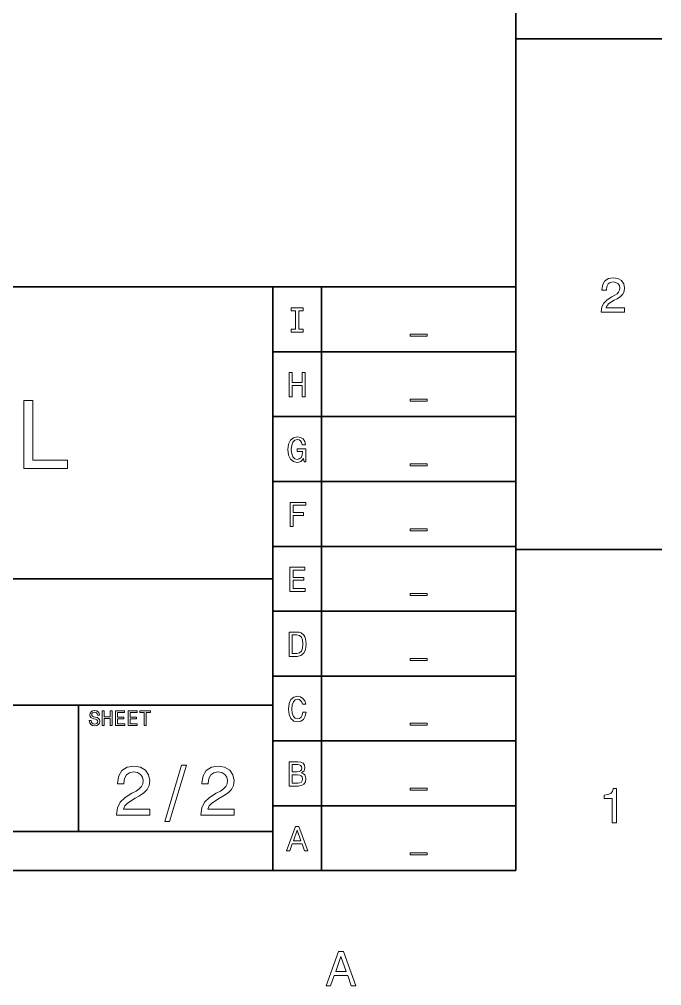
# Model space of a CAD drawing. Extents: x 0 to 1189, y 0 to 841.
# Drawn here: x 1117.9 to 1184, y 8.2 to 107.5 of the extents above; entities that cross this region are included whole.
import ezdxf

# ---------------------------------------------------------------- set-up
doc = ezdxf.new("R2010")
doc.units = 0

msp = doc.modelspace()

# ---------------------------------------------------------------- linework, layer by layer
at = {"color": 7, "lineweight": 35}
for p, q in [((1169, 20), (1169, 821)), ((979, 80), (1169, 80)), ((1144, 20), (1144, 80)), ((1149, 20), (1149, 80)), ((1169, 80), (1169, 20)), ((1144, 73.333336), (1169, 73.333336)), ((1144, 66.666664), (1169, 66.666664)), ((1144, 60), (1169, 60)), ((1144, 53.333332), (1169, 53.333332)), ((979, 50), (1144, 50)), ((1144, 46.666668), (1169, 46.666668)), ((1144, 40), (1169, 40)), ((979, 37), (1144, 37)), ((1144, 33.333332), (1169, 33.333332)), ((1144, 26.666666), (1169, 26.666666)), ((979, 24), (1144, 24)), ((20, 20), (1169, 20)), ((979, 20), (1169, 20))]:
    msp.add_line(p, q, dxfattribs=at)
at = {"color": 7, "lineweight": 35, "ltscale": 0.375}
for p, q in [((1169, 105.5), (1184, 105.5)), ((1169, 53), (1184, 53))]:
    msp.add_line(p, q, dxfattribs=at)
at = {"color": 7, "lineweight": 35, "ltscale": 0.325}
msp.add_line((1124, 24), (1124, 37), dxfattribs=at)
at = {"color": 7, "lineweight": 13}
for points in [[(1177.769409, 77.416786), (1180.175049, 77.416786), (1180.175049, 77.850502), (1178.273682, 77.850502), (1178.379639, 78.087532), (1178.561157, 78.284218), (1179.120972, 78.642288), (1179.418579, 78.793587), (1179.751343, 79.010445), (1179.988403, 79.262604), (1180.124634, 79.560158), (1180.175049, 79.898056), (1180.089233, 80.321686), (1179.852295, 80.654541), (1179.489136, 80.866356), (1179.020142, 80.942001), (1178.536011, 80.85627), (1178.167847, 80.619232), (1177.930786, 80.240997), (1177.850098, 79.741714), (1177.850098, 79.671112), (1178.309082, 79.671112), (1178.309082, 79.711456), (1178.35437, 80.054398), (1178.490601, 80.306557), (1178.707397, 80.467941), (1178.994873, 80.523415), (1179.287354, 80.472984), (1179.504272, 80.346901), (1179.645508, 80.150215), (1179.695923, 79.903099), (1179.660645, 79.671112), (1179.564819, 79.474426), (1179.403442, 79.302956), (1179.181519, 79.151657), (1178.883911, 78.990273), (1178.389771, 78.677589), (1178.041748, 78.344742), (1177.834961, 77.941284), (1177.769409, 77.431915)], [(1146.334229, 75.659821), (1145.873169, 75.659821), (1145.873169, 75.357224), (1147.126709, 75.357224), (1147.126709, 75.659821), (1146.665649, 75.659821), (1146.665649, 77.554626), (1147.126709, 77.554626), (1147.126709, 77.857224), (1145.873169, 77.857224), (1145.873169, 77.554626), (1146.334229, 77.554626)], [(1158.132568, 75.140724), (1158.132568, 74.938995), (1159.867432, 74.938995), (1159.867432, 75.140724)], [(1145.664185, 68.690559), (1145.999268, 68.690559), (1145.999268, 69.864914), (1147.00061, 69.864914), (1147.00061, 68.690559), (1147.332031, 68.690559), (1147.332031, 71.190559), (1147.00061, 71.190559), (1147.00061, 70.171104), (1145.999268, 70.171104), (1145.999268, 71.190559), (1145.664185, 71.190559)], [(1118.384766, 61.333572), (1122.883301, 61.333572), (1122.883301, 62.180836), (1119.312744, 62.180836), (1119.312744, 68.333572), (1118.384766, 68.333572)], [(1158.132568, 68.47406), (1158.132568, 68.272331), (1159.867432, 68.272331), (1159.867432, 68.47406)], [(1147.15918, 62.35891), (1147.220459, 62.023895), (1147.400513, 62.023895), (1147.400513, 63.37476), (1146.489136, 63.37476), (1146.489136, 63.068565), (1147.051147, 63.068565), (1147.051147, 63.046951), (1147.007813, 62.715538), (1146.892578, 62.470581), (1146.716064, 62.315681), (1146.496338, 62.265251), (1146.251343, 62.33009), (1146.060425, 62.524616), (1145.937988, 62.845222), (1145.894775, 63.284702), (1145.934326, 63.720581), (1146.056885, 64.041183), (1146.251343, 64.23571), (1146.514404, 64.304153), (1146.694458, 64.268135), (1146.842163, 64.167267), (1146.950195, 63.997959), (1147.011475, 63.771015), (1147.368042, 63.771015), (1147.274414, 64.116837), (1147.0979, 64.376198), (1146.849365, 64.534698), (1146.536011, 64.592339), (1146.125244, 64.502281), (1145.815552, 64.239311), (1145.617432, 63.825047), (1145.54895, 63.273895), (1145.617432, 62.719139), (1145.815552, 62.304874), (1146.1073, 62.041908), (1146.474731, 61.955452), (1146.680054, 61.984268), (1146.86377, 62.056316), (1147.022217, 62.182396)], [(1158.132568, 61.807396), (1158.132568, 61.605667), (1159.867432, 61.605667), (1159.867432, 61.807396)], [(1145.761475, 55.357231), (1146.096436, 55.357231), (1146.096436, 56.506367), (1147.148315, 56.506367), (1147.148315, 56.805359), (1146.096436, 56.805359), (1146.096436, 57.554638), (1147.389771, 57.554638), (1147.389771, 57.857231), (1145.761475, 57.857231)], [(1158.132568, 55.140732), (1158.132568, 54.939003), (1159.867432, 54.939003), (1159.867432, 55.140732)], [(1145.743408, 48.690563), (1147.328491, 48.690563), (1147.328491, 48.993156), (1146.074829, 48.993156), (1146.074829, 49.839699), (1147.191528, 49.839699), (1147.191528, 50.138691), (1146.074829, 50.138691), (1146.074829, 50.88797), (1147.299683, 50.88797), (1147.299683, 51.190563), (1145.743408, 51.190563)], [(1158.132568, 48.474064), (1158.132568, 48.272335), (1159.867432, 48.272335), (1159.867432, 48.474064)], [(1146.496338, 44.523895), (1145.664185, 44.523895), (1145.664185, 42.023895), (1146.496338, 42.023895), (1146.889038, 42.103146), (1147.180786, 42.344501), (1147.36084, 42.737152), (1147.425781, 43.273895), (1147.368042, 43.821445), (1147.296021, 44.037582), (1147.19519, 44.210495), (1146.903442, 44.444645), (1146.712524, 44.502281)], [(1146.471069, 44.224903), (1146.744873, 44.170868), (1146.932251, 44.005165), (1147.043945, 43.709774), (1147.079956, 43.273895), (1147.040283, 42.852425), (1146.928589, 42.557037), (1146.737671, 42.380524), (1146.471069, 42.322887), (1145.999268, 42.322887), (1145.999268, 44.224903)], [(1158.132568, 41.807396), (1158.132568, 41.605667), (1159.867432, 41.605667), (1159.867432, 41.807396)], [(1147.083496, 36.286625), (1147.011475, 35.984032), (1146.892578, 35.767895), (1146.726929, 35.634609), (1146.532349, 35.591381), (1146.298218, 35.656223), (1146.114502, 35.850746), (1145.992065, 36.167751), (1145.952393, 36.607231), (1145.992065, 37.04311), (1146.11084, 37.363716), (1146.294556, 37.558239), (1146.532349, 37.626682), (1146.705322, 37.59066), (1146.853027, 37.489796), (1146.968262, 37.327694), (1147.047485, 37.104351), (1147.389771, 37.104351), (1147.281616, 37.446568), (1147.09436, 37.705933), (1146.838501, 37.868038), (1146.532349, 37.925674), (1146.150513, 37.835617), (1145.858765, 37.583454), (1145.671387, 37.169189), (1145.606567, 36.607231), (1145.671387, 36.045273), (1145.858765, 35.631008), (1146.150513, 35.375244), (1146.532349, 35.288788), (1146.867432, 35.357231), (1147.137573, 35.548153), (1147.328491, 35.861553), (1147.429321, 36.286625)], [(1125.309082, 35.413544), (1125.112427, 35.413544), (1125.15564, 35.184437), (1125.263672, 35.01585), (1125.430176, 34.914265), (1125.654907, 34.877522), (1125.877563, 34.912102), (1126.043945, 35.007202), (1126.149902, 35.156338), (1126.188721, 35.353024), (1126.156372, 35.530258), (1126.065552, 35.64481), (1125.918579, 35.720459), (1125.721924, 35.776657), (1125.553345, 35.817722), (1125.443115, 35.865273), (1125.380371, 35.934437), (1125.360962, 36.042507), (1125.380371, 36.139767), (1125.436646, 36.213257), (1125.523071, 36.262966), (1125.641968, 36.280258), (1125.762939, 36.258644), (1125.858032, 36.200287), (1125.920776, 36.103024), (1125.95105, 35.97118), (1126.147705, 35.97118), (1126.147705, 35.975502), (1126.113159, 36.178673), (1126.011475, 36.329971), (1125.851563, 36.425072), (1125.635498, 36.457493), (1125.440918, 36.425072), (1125.289673, 36.334293), (1125.192383, 36.193802), (1125.157837, 36.012245), (1125.185913, 35.850143), (1125.268066, 35.739914), (1125.397705, 35.666424), (1125.574951, 35.610229), (1125.75, 35.560516), (1125.881836, 35.512966), (1125.961792, 35.443802), (1125.989868, 35.331409), (1125.963989, 35.216858), (1125.896973, 35.130402), (1125.79541, 35.076366), (1125.663574, 35.059078), (1125.516602, 35.082851), (1125.404175, 35.152016), (1125.332886, 35.264408)], [(1126.450317, 34.918587), (1126.651245, 34.918587), (1126.651245, 35.623199), (1127.252197, 35.623199), (1127.252197, 34.918587), (1127.45105, 34.918587), (1127.45105, 36.418587), (1127.252197, 36.418587), (1127.252197, 35.806915), (1126.651245, 35.806915), (1126.651245, 36.418587), (1126.450317, 36.418587)], [(1127.79895, 34.918587), (1128.75, 34.918587), (1128.75, 35.100143), (1127.997803, 35.100143), (1127.997803, 35.608067), (1128.667847, 35.608067), (1128.667847, 35.787464), (1127.997803, 35.787464), (1127.997803, 36.23703), (1128.732666, 36.23703), (1128.732666, 36.418587), (1127.79895, 36.418587)], [(1129.100098, 34.918587), (1130.051147, 34.918587), (1130.051147, 35.100143), (1129.29895, 35.100143), (1129.29895, 35.608067), (1129.968994, 35.608067), (1129.968994, 35.787464), (1129.29895, 35.787464), (1129.29895, 36.23703), (1130.033813, 36.23703), (1130.033813, 36.418587), (1129.100098, 36.418587)], [(1130.755737, 34.918587), (1130.95459, 34.918587), (1130.95459, 36.23703), (1131.408447, 36.23703), (1131.408447, 36.418587), (1130.299683, 36.418587), (1130.299683, 36.23703), (1130.755737, 36.23703)], [(1158.132568, 35.140732), (1158.132568, 34.939003), (1159.867432, 34.939003), (1159.867432, 35.140732)], [(1132.876099, 25.03026), (1133.373169, 25.03026), (1135.116699, 30.837177), (1134.612427, 30.837177)], [(1146.950195, 30.041426), (1147.202393, 30.250359), (1147.267212, 30.39085), (1147.288818, 30.563761), (1147.242065, 30.833933), (1147.101563, 31.028458), (1146.874634, 31.147333), (1146.557617, 31.190561), (1145.667847, 31.190561), (1145.667847, 28.690561), (1146.608032, 28.690561), (1146.942993, 28.740993), (1147.191528, 28.888687), (1147.346436, 29.122837), (1147.400513, 29.43984), (1147.368042, 29.652376), (1147.281616, 29.82889), (1147.141113, 29.958572)], [(1146.489136, 30.153097), (1145.999268, 30.153097), (1145.999268, 30.891569), (1146.517944, 30.891569), (1146.712524, 30.869957), (1146.849365, 30.805115), (1146.932251, 30.693443), (1146.96106, 30.527737), (1146.928589, 30.36203), (1146.842163, 30.246758), (1146.694458, 30.174711)], [(1127.904907, 25.700289), (1131.341553, 25.700289), (1131.341553, 26.319885), (1128.625366, 26.319885), (1128.776733, 26.658503), (1129.036011, 26.939482), (1129.835815, 27.45101), (1130.260864, 27.667147), (1130.736328, 27.976946), (1131.074951, 28.337177), (1131.269531, 28.762249), (1131.341553, 29.244957), (1131.218994, 29.850143), (1130.880371, 30.325649), (1130.361694, 30.628242), (1129.69165, 30.736313), (1129, 30.613834), (1128.474121, 30.275217), (1128.135498, 29.734871), (1128.020142, 29.021614), (1128.020142, 28.92075), (1128.675781, 28.92075), (1128.675781, 28.978386), (1128.740601, 29.4683), (1128.935181, 29.828531), (1129.244995, 30.059078), (1129.65564, 30.138329), (1130.073486, 30.066282), (1130.383301, 29.886168), (1130.585083, 29.605188), (1130.657104, 29.252163), (1130.606689, 28.92075), (1130.469727, 28.639771), (1130.239258, 28.394814), (1129.922241, 28.178675), (1129.497192, 27.948128), (1128.791138, 27.501442), (1128.293945, 27.025938), (1127.998535, 26.449568), (1127.904907, 25.721903)], [(1136.579224, 25.700289), (1140.015869, 25.700289), (1140.015869, 26.319885), (1137.299683, 26.319885), (1137.45105, 26.658503), (1137.710449, 26.939482), (1138.510132, 27.45101), (1138.935181, 27.667147), (1139.410645, 27.976946), (1139.749268, 28.337177), (1139.943848, 28.762249), (1140.015869, 29.244957), (1139.893433, 29.850143), (1139.55481, 30.325649), (1139.036011, 30.628242), (1138.365967, 30.736313), (1137.674438, 30.613834), (1137.148438, 30.275217), (1136.809814, 29.734871), (1136.69458, 29.021614), (1136.69458, 28.92075), (1137.35022, 28.92075), (1137.35022, 28.978386), (1137.415039, 29.4683), (1137.609497, 29.828531), (1137.919312, 30.059078), (1138.329956, 30.138329), (1138.747925, 30.066282), (1139.057617, 29.886168), (1139.259399, 29.605188), (1139.331421, 29.252163), (1139.281006, 28.92075), (1139.144165, 28.639771), (1138.913574, 28.394814), (1138.596558, 28.178675), (1138.171509, 27.948128), (1137.465454, 27.501442), (1136.968384, 27.025938), (1136.672974, 26.449568), (1136.579224, 25.721903)], [(1146.568359, 28.989553), (1145.999268, 28.989553), (1145.999268, 29.850504), (1146.536011, 29.850504), (1146.762939, 29.825287), (1146.925049, 29.74964), (1147.022217, 29.619957), (1147.054688, 29.432636), (1147.022217, 29.234509), (1146.932251, 29.097622), (1146.780884, 29.014769)], [(1158.132568, 28.474064), (1158.132568, 28.272335), (1159.867432, 28.272335), (1159.867432, 28.474064)], [(1178.90918, 24.916786), (1179.368042, 24.916786), (1179.368042, 28.442001), (1179.025146, 28.442001), (1178.934326, 28.134365), (1178.752808, 27.927593), (1178.475464, 27.806557), (1178.092163, 27.766211), (1178.092163, 27.40814), (1178.90918, 27.40814)], [(1145.404785, 22.023895), (1145.736206, 22.023895), (1145.999268, 22.758766), (1146.99707, 22.758766), (1147.26001, 22.023895), (1147.598633, 22.023895), (1146.683716, 24.527498), (1146.316284, 24.527498)], [(1146.114502, 23.064962), (1146.5, 24.167267), (1146.885376, 23.064962)], [(1158.132568, 21.807398), (1158.132568, 21.605669), (1159.867432, 21.605669), (1159.867432, 21.807398)], [(1149.466797, 8.166786), (1149.930786, 8.166786), (1150.29895, 9.195604), (1151.695923, 9.195604), (1152.064087, 8.166786), (1152.538086, 8.166786), (1151.257202, 11.671829), (1150.742798, 11.671829)], [(1150.460327, 9.624279), (1151, 11.167507), (1151.539551, 9.624279)]]:
    msp.add_lwpolyline(points, close=True, dxfattribs=at)

doc.saveas('drawing.dxf')
